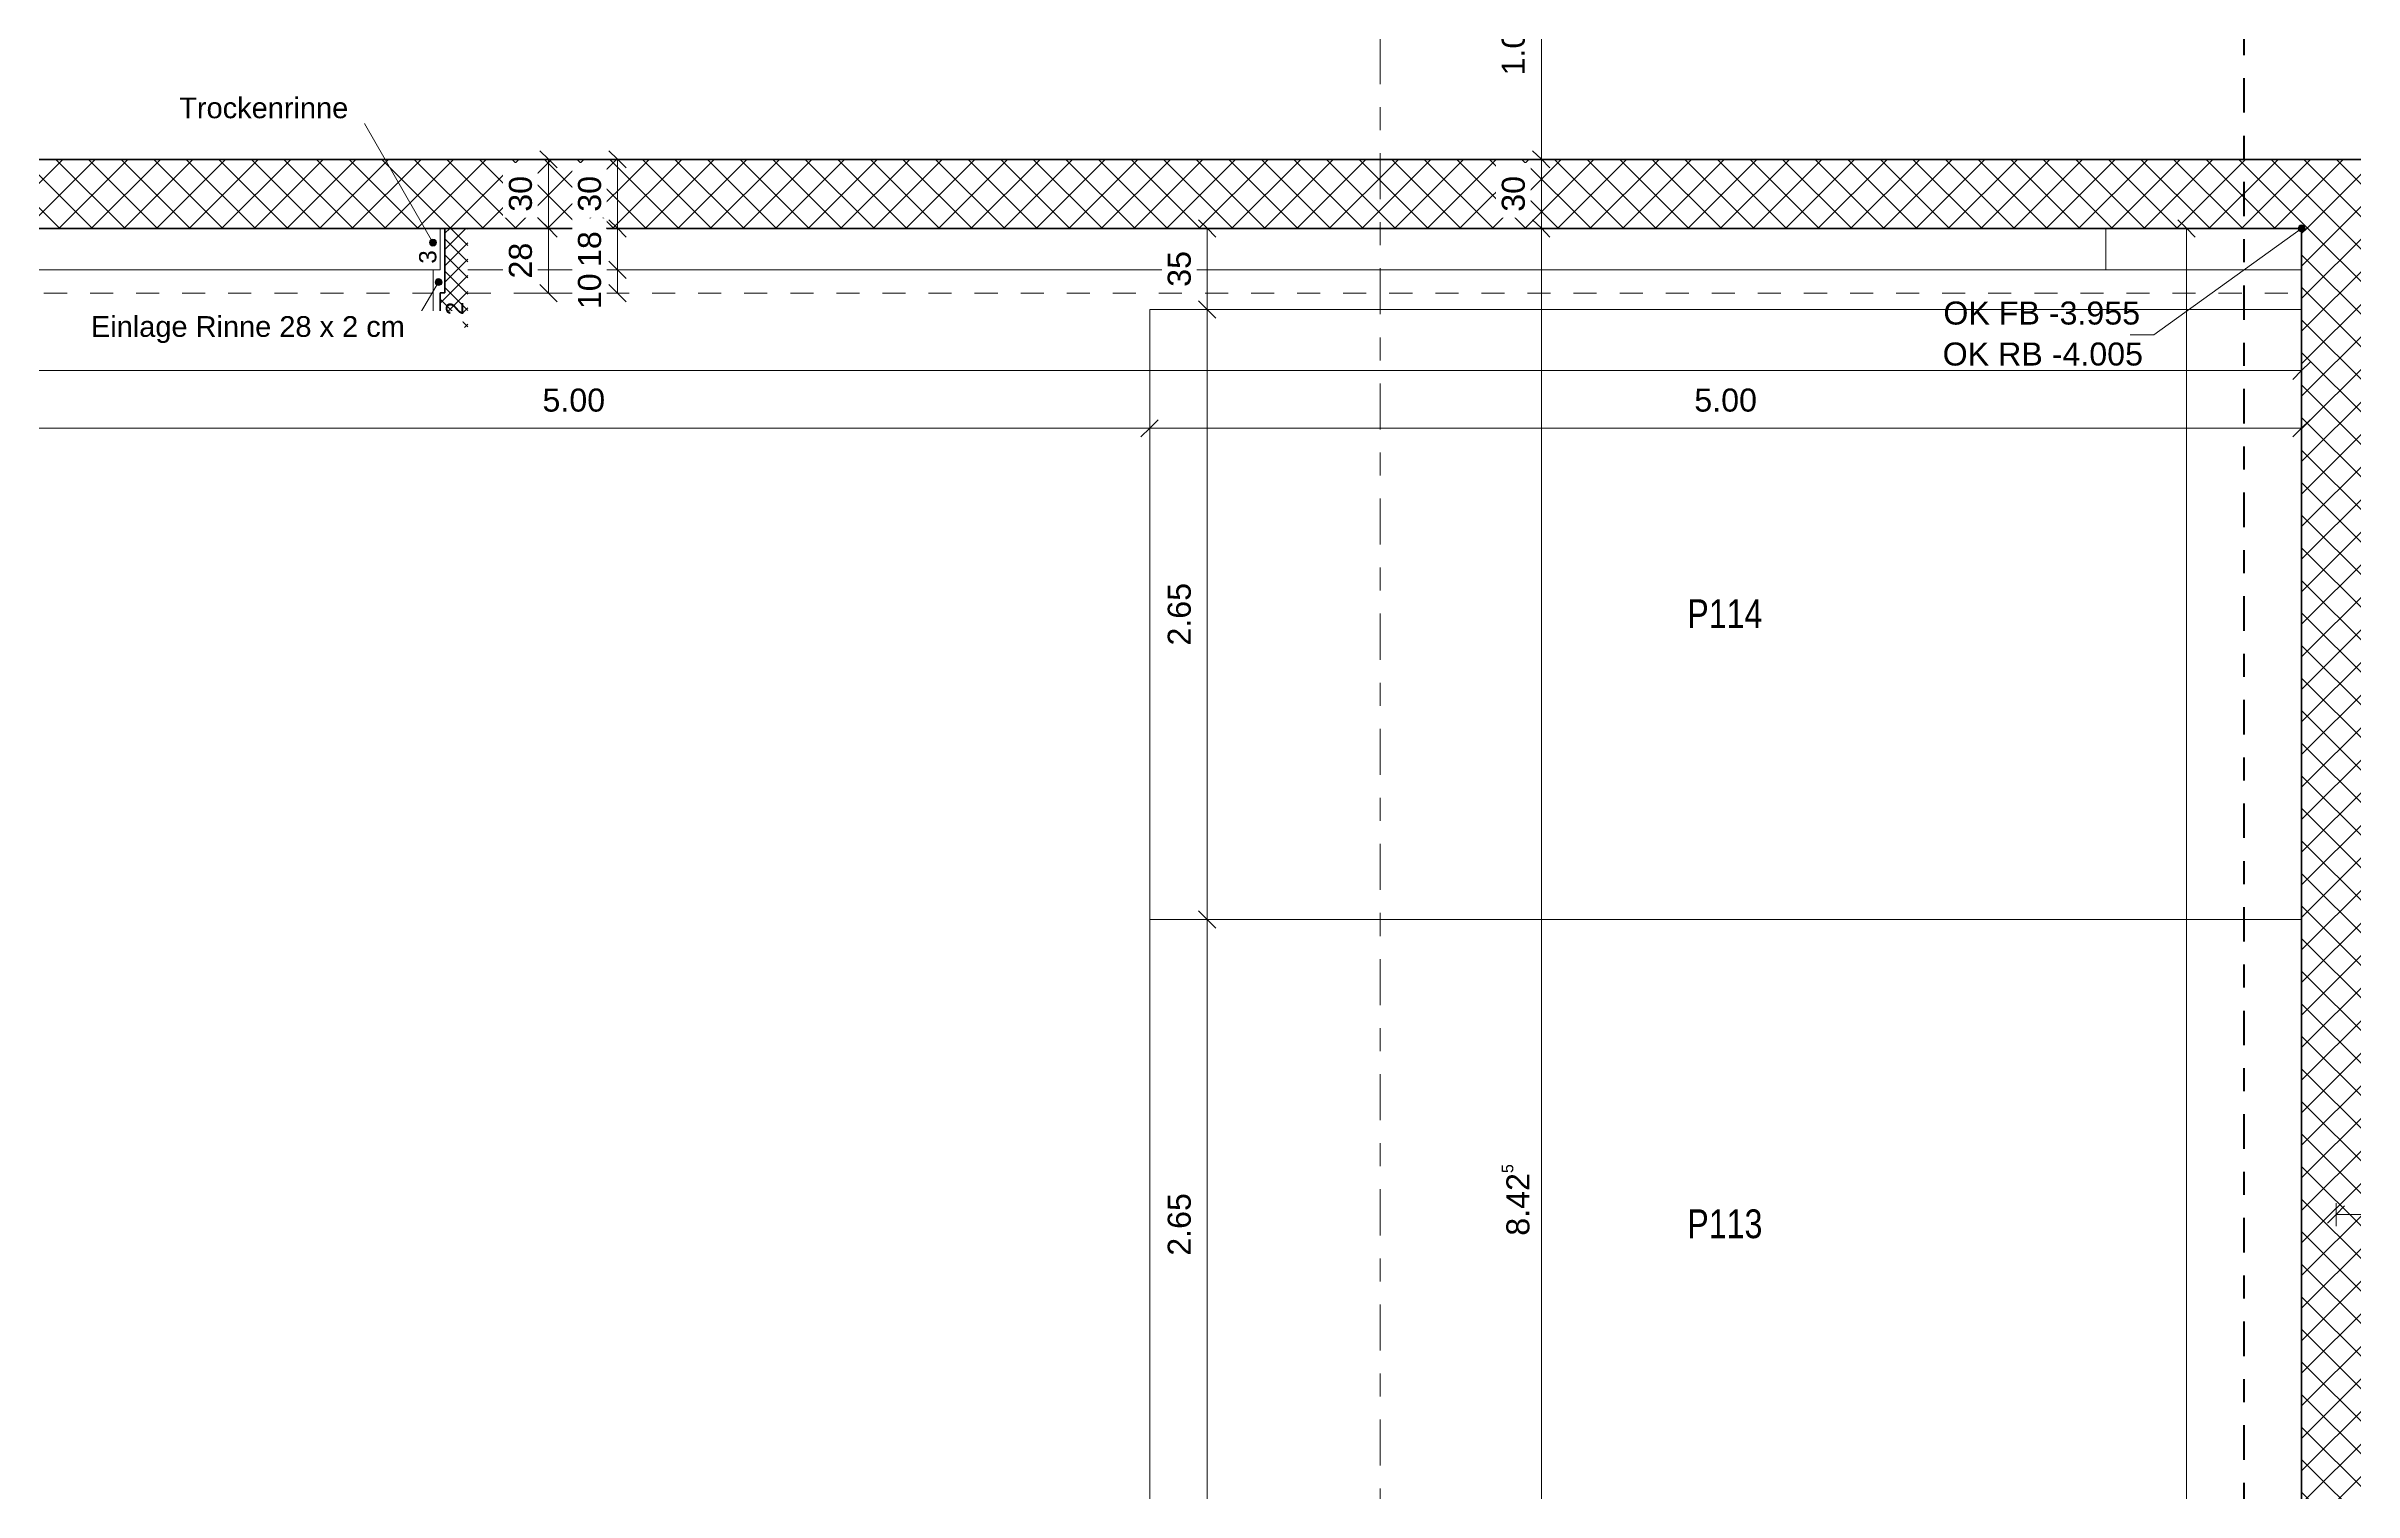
# Model space of a CAD drawing. Header units: metres. Extents: x -85.4 to -16.9, y -4 to 38.1.
# Drawn here: x -42.5 to -32.48, y 24.31 to 30.59 of the extents above; entities that cross this region are included whole.
import ezdxf

# ---------------------------------------------------------------- set-up
doc = ezdxf.new("R2010")
doc.units = ezdxf.units.M
for name, pattern in [('_Rasterlinie_', [0.375, 0.2, -0.05, 0.075, -0.05]), ('Gestrichelt', [0.1, 0.05, -0.05]), ('Strichpunkt - Mittel', [0.35, 0.15, -0.1, 0, -0.1])]:
    doc.linetypes.add(name, pattern=pattern)
for name, color, linetype, lineweight in [('A-____-____-DIMS', 7, 'Continuous', 5), ('A-____-____-DIMS-50', 7, 'Continuous', 5), ('A-DETL-GENF-OTLN', 7, 'Continuous', 9), ('A-FLOR-____-OTLN', 7, 'Continuous', 9), ('A-WALL-____-MCUT', 7, 'Continuous', 35), ('A-WALL-____-PATT', 7, 'Continuous', 35), ('C-PRKG-____-IDEN', 7, 'Continuous', 5), ('C-PRKG-____-OTLN', 7, 'Continuous', 9), ('G-____-____-DIMS', 7, 'Continuous', 5), ('S-GRID-____-OTLN', 7, 'Continuous', 5), ('Text', 7, 'Continuous', 5)]:
    doc.layers.add(name, color=color, linetype=linetype, lineweight=lineweight)
doc.layers.add('A-____-MATC-OTLN', color=7, linetype='Strichpunkt - Mittel', lineweight=40, true_color=0x0080ff)
doc.layers.add('A-DETL-____-OTLN', color=5, linetype='Continuous', lineweight=9, true_color=0x0000ff)
doc.styles.add('Arial', font='arial.ttf', dxfattribs={"height": 0.09})
doc.styles.add('Arial_1', font='arial.ttf', dxfattribs={"height": 0.075})
doc.styles.add('Arial_2', font='arial.ttf', dxfattribs={"height": 0.1})
doc.styles.add('Arial_3', font='arial.ttf', dxfattribs={"width": 0.8, "height": 0.125})
doc.dimstyles.new('SUB_Rohbau_fein', dxfattribs={"dimscale": 0.3048, "dimtxt": 0.102026, "dimasz": 0.246063, "dimexe": 0.164042, "dimexo": 0.0625, "dimgap": 0.123031, "dimtad": 1, "dimrnd": 0.005, "dimzin": 0, "dimdsep": 46, "dimtxsty": 'Arial_2', "dimblk1": 'OBLIQUE', "dimblk2": 'OBLIQUE', "dimsah": 1, "dimcen": 0.09, "dimazin": 0, "dimtfac": 1, "dimtdec": 4, "dimtix": 1, "dimtmove": 0, "dimatfit": 3, "dimfxl": 0.164042, "dimfxlon": 1, "dimtvp": 1, "dimtfill": 1, "dimtolj": 1, "dimtzin": 0, "dimarcsym": 2})
doc.dimstyles.new('SUB_Rohbau_fein_2', dxfattribs={"dimscale": 0.3048, "dimtxt": 0.102026, "dimasz": 0.246063, "dimexe": 0.164042, "dimexo": 0.0625, "dimgap": 0.123031, "dimtad": 1, "dimdec": 1, "dimlfac": 100, "dimrnd": 0.5, "dimdsep": 46, "dimtxsty": 'Arial_2', "dimblk1": 'OBLIQUE', "dimblk2": 'OBLIQUE', "dimsah": 1, "dimcen": 0.09, "dimazin": 0, "dimtfac": 1, "dimtdec": 4, "dimtix": 1, "dimtmove": 0, "dimatfit": 3, "dimfxl": 0.164042, "dimfxlon": 1, "dimtvp": 1, "dimtfill": 1, "dimtolj": 1, "dimtzin": 0, "dimarcsym": 2})
doc.dimstyles.new('SUB_Rohbau_fein_3', dxfattribs={"dimscale": 0.3048, "dimtxt": 0.102026, "dimasz": 0.246063, "dimexe": 0.164042, "dimexo": 0.0625, "dimgap": 0.123031, "dimtad": 1, "dimdec": 1, "dimlfac": 100, "dimrnd": 0.5, "dimdsep": 46, "dimtxsty": 'Arial_2', "dimblk1": 'OBLIQUE', "dimblk2": 'OBLIQUE', "dimsah": 1, "dimcen": 0.09, "dimazin": 0, "dimtfac": 1, "dimtdec": 4, "dimtix": 1, "dimtmove": 2, "dimatfit": 3, "dimfxl": 0.164042, "dimfxlon": 1, "dimtvp": 1, "dimtfill": 1, "dimtolj": 1, "dimtzin": 0, "dimarcsym": 2})
pattern_1 = [(45, (-1.5, -0.67223), (-0.07071068, 0.07071068), []), (135, (-1.5, -0.67223), (-0.07071068, -0.07071068), [])]

# ---------------------------------------------------------------- blocks, each defined once
blk = doc.blocks.new('PP_Parkplatz - 2650 x 5000-V18--01_UG_OK_FFB_AF_lo')
at = {"layer": 'C-PRKG-____-OTLN', "color": 253, "true_color": 0x999999}
for p, q in [((-37.708, 26.8), (-37.708, 24.151)), ((-32.708, 26.8), (-37.708, 26.8)), ((-32.708, 26.8), (-37.708, 26.8)), ((-37.708, 26.8), (-37.708, 24.151)), ((-37.708, 24.151), (-37.708, 26.8)), ((-37.708, 26.8), (-32.708, 26.8)), ((-37.708, 26.8), (-37.708, 26.8)), ((-32.708, 26.8), (-32.708, 24.151)), ((-32.708, 26.8), (-32.708, 24.151)), ((-32.708, 24.151), (-37.708, 24.151)), ((-37.708, 24.151), (-32.708, 24.151)), ((-32.708, 24.151), (-37.708, 24.151)), ((-37.708, 24.151), (-37.708, 24.151))]:
    blk.add_line(p, q, dxfattribs=at)
blk = doc.blocks.new('DIMBLOCK162--01_UG_OK_FFB_AF_lo')
at = {"layer": 'A-____-____-DIMS-50'}
for p, q in [((-33.207, 29.802), (-33.257, 29.802)), ((-33.207, 29.802), (-33.245, 29.839)), ((-33.207, -2.353), (-33.207, 29.802)), ((-33.207, 29.802), (-33.17, 29.764)), ((-33.207, 29.802), (-33.157, 29.802)), ((-33.207, -2.353), (-33.257, -2.353)), ((-33.207, -2.353), (-33.245, -2.316)), ((-33.207, -2.353), (-33.17, -2.391)), ((-33.207, -2.353), (-33.157, -2.353))]:
    blk.add_line(p, q, dxfattribs=at)
at = {"layer": 'A-____-____-DIMS-50', "color": 0, "insert": (-33.379, 13.524), "char_height": 0.1, "width": 0.48113, "attachment_point": 1, "rotation": 90, "line_spacing_factor": 0.941778, "style": 'Arial_2', "bg_fill": 3, "box_fill_scale": 1.25, "bg_fill_color": 256, "bg_fill_true_color": 13158600, "bg_fill_transparency": 0}
blk.add_mtext('32.15\\A2\\H0.5x;\\S5^  ;\\H2x;', dxfattribs=at)
blk = doc.blocks.new('_Oblique')
at = {"color": 0, "linetype": 'ByBlock', "lineweight": -2}
blk.add_line((-0.5, -0.5), (0.5, 0.5), dxfattribs=at)
blk = doc.blocks.new('DIMBLOCK263--01_UG_OK_FFB_AF_lo')
at = {"layer": 'A-____-____-DIMS-50'}
for p, q in [((-36.008, 29.802), (-36.058, 29.802)), ((-36.008, 29.802), (-36.046, 29.839)), ((-36.008, 21.377), (-36.008, 29.802)), ((-36.008, 29.802), (-35.971, 29.764)), ((-36.008, 29.802), (-35.958, 29.802)), ((-36.008, 21.377), (-36.058, 21.377)), ((-36.008, 21.377), (-36.046, 21.414)), ((-36.008, 21.377), (-35.971, 21.339)), ((-36.008, 21.377), (-35.958, 21.377))]:
    blk.add_line(p, q, dxfattribs=at)
at = {"layer": 'A-____-____-DIMS-50', "color": 0, "insert": (-36.18, 25.427), "char_height": 0.1, "width": 0.38809, "attachment_point": 1, "rotation": 90, "line_spacing_factor": 0.941778, "style": 'Arial_2', "bg_fill": 3, "box_fill_scale": 1.25, "bg_fill_color": 256, "bg_fill_true_color": 13158600, "bg_fill_transparency": 0}
blk.add_mtext('8.42\\A2\\H0.5x;\\S5^  ;\\H2x;', dxfattribs=at)
blk = doc.blocks.new('DIMBLOCK264--01_UG_OK_FFB_AF_lo')
at = {"layer": 'A-____-____-DIMS-50'}
for p, q in [((-36.008, 30.102), (-36.058, 30.102)), ((-36.008, 30.102), (-36.046, 30.139)), ((-36.008, 29.802), (-36.008, 30.102)), ((-36.008, 30.102), (-35.971, 30.064)), ((-36.008, 30.102), (-35.958, 30.102)), ((-36.008, 29.802), (-36.058, 29.802)), ((-36.008, 29.802), (-36.046, 29.839)), ((-36.008, 29.802), (-35.971, 29.764)), ((-36.008, 29.802), (-35.958, 29.802))]:
    blk.add_line(p, q, dxfattribs=at)
at = {"layer": 'A-____-____-DIMS-50', "color": 0, "insert": (-36.18, 29.874), "char_height": 0.1, "width": 0.18609, "attachment_point": 1, "rotation": 90, "line_spacing_factor": 0.941778, "style": 'Arial_2', "bg_fill": 3, "box_fill_scale": 1.25, "bg_fill_color": 256, "bg_fill_true_color": 13158600, "bg_fill_transparency": 0}
blk.add_mtext('30', dxfattribs=at)
blk = doc.blocks.new('DIMBLOCK265--01_UG_OK_FFB_AF_lo')
at = {"layer": 'A-____-____-DIMS-50'}
for p, q in [((-36.008, 31.102), (-36.058, 31.102)), ((-36.008, 31.102), (-36.046, 31.139)), ((-36.008, 30.102), (-36.008, 31.102)), ((-36.008, 31.102), (-35.971, 31.064)), ((-36.008, 31.102), (-35.958, 31.102)), ((-36.008, 30.102), (-36.058, 30.102)), ((-36.008, 30.102), (-36.046, 30.139)), ((-36.008, 30.102), (-35.971, 30.064)), ((-36.008, 30.102), (-35.958, 30.102))]:
    blk.add_line(p, q, dxfattribs=at)
at = {"layer": 'A-____-____-DIMS-50', "color": 0, "insert": (-36.18, 30.466), "char_height": 0.1, "width": 0.32565, "attachment_point": 1, "rotation": 90, "line_spacing_factor": 0.941778, "style": 'Arial_2', "bg_fill": 3, "box_fill_scale": 1.25, "bg_fill_color": 256, "bg_fill_true_color": 13158600, "bg_fill_transparency": 0}
blk.add_mtext('1.00', dxfattribs=at)
blk = doc.blocks.new('DIMBLOCK282--01_UG_OK_FFB_AF_lo')
at = {"layer": 'A-____-____-DIMS-50'}
for p, q in [((-57.708, 29.184), (-57.746, 29.146)), ((-57.708, 29.184), (-57.708, 29.234)), ((-57.708, 29.184), (-57.671, 29.221)), ((-57.708, 29.184), (-32.708, 29.184)), ((-57.708, 29.184), (-57.708, 29.134)), ((-32.708, 29.184), (-32.746, 29.146)), ((-32.708, 29.184), (-32.708, 29.234)), ((-32.708, 29.184), (-32.671, 29.221)), ((-32.708, 29.184), (-32.708, 29.134))]:
    blk.add_line(p, q, dxfattribs=at)
at = {"layer": 'A-____-____-DIMS-50', "color": 0, "insert": (-45.382, 29.356), "char_height": 0.1, "width": 0.4187, "attachment_point": 1, "line_spacing_factor": 0.941778, "style": 'Arial_2', "bg_fill": 3, "box_fill_scale": 1.25, "bg_fill_color": 256, "bg_fill_true_color": 13158600, "bg_fill_transparency": 0}
blk.add_mtext('25.00', dxfattribs=at)
blk = doc.blocks.new('DIMBLOCK286--01_UG_OK_FFB_AF_lo')
at = {"layer": 'A-____-____-DIMS-50'}
for p, q in [((-42.708, 28.934), (-42.708, 28.984)), ((-42.708, 28.934), (-42.671, 28.971)), ((-37.708, 28.934), (-37.708, 28.984)), ((-37.708, 28.934), (-37.671, 28.971)), ((-42.708, 28.934), (-42.746, 28.896)), ((-42.708, 28.934), (-37.708, 28.934)), ((-42.708, 28.934), (-42.708, 28.884)), ((-37.708, 28.934), (-37.746, 28.896)), ((-37.708, 28.934), (-37.708, 28.884))]:
    blk.add_line(p, q, dxfattribs=at)
at = {"layer": 'A-____-____-DIMS-50', "color": 0, "insert": (-40.344, 29.106), "char_height": 0.1, "width": 0.32565, "attachment_point": 1, "line_spacing_factor": 0.941778, "style": 'Arial_2', "bg_fill": 3, "box_fill_scale": 1.25, "bg_fill_color": 256, "bg_fill_true_color": 13158600, "bg_fill_transparency": 0}
blk.add_mtext('5.00', dxfattribs=at)
blk = doc.blocks.new('DIMBLOCK287--01_UG_OK_FFB_AF_lo')
at = {"layer": 'A-____-____-DIMS-50'}
for p, q in [((-37.708, 28.934), (-37.708, 28.984)), ((-37.708, 28.934), (-37.671, 28.971)), ((-32.708, 28.934), (-32.708, 28.984)), ((-32.708, 28.934), (-32.671, 28.971)), ((-37.708, 28.934), (-37.746, 28.896)), ((-37.708, 28.934), (-32.708, 28.934)), ((-37.708, 28.934), (-37.708, 28.884)), ((-32.708, 28.934), (-32.746, 28.896)), ((-32.708, 28.934), (-32.708, 28.884))]:
    blk.add_line(p, q, dxfattribs=at)
at = {"layer": 'A-____-____-DIMS-50', "color": 0, "insert": (-35.344, 29.106), "char_height": 0.1, "width": 0.32565, "attachment_point": 1, "line_spacing_factor": 0.941778, "style": 'Arial_2', "bg_fill": 3, "box_fill_scale": 1.25, "bg_fill_color": 256, "bg_fill_true_color": 13158600, "bg_fill_transparency": 0}
blk.add_mtext('5.00', dxfattribs=at)
blk = doc.blocks.new('DIMBLOCK324--01_UG_OK_FFB_AF_lo')
at = {"layer": 'A-____-____-DIMS-50'}
for p, q in [((-37.458, 29.802), (-37.508, 29.802)), ((-37.458, 29.802), (-37.496, 29.839)), ((-37.458, 29.802), (-37.458, 29.45)), ((-37.458, 29.802), (-37.421, 29.764)), ((-37.458, 29.802), (-37.408, 29.802)), ((-37.458, 29.45), (-37.496, 29.487)), ((-37.458, 29.45), (-37.508, 29.45)), ((-37.458, 29.45), (-37.421, 29.412)), ((-37.458, 29.45), (-37.408, 29.45))]:
    blk.add_line(p, q, dxfattribs=at)
at = {"layer": 'A-____-____-DIMS-50', "color": 0, "insert": (-37.63, 29.548), "char_height": 0.1, "width": 0.18609, "attachment_point": 1, "rotation": 90, "line_spacing_factor": 0.941778, "style": 'Arial_2', "bg_fill": 3, "box_fill_scale": 1.25, "bg_fill_color": 256, "bg_fill_true_color": 13158600, "bg_fill_transparency": 0}
blk.add_mtext('35', dxfattribs=at)
blk = doc.blocks.new('DIMBLOCK325--01_UG_OK_FFB_AF_lo')
at = {"layer": 'A-____-____-DIMS-50'}
for p, q in [((-37.458, 29.45), (-37.496, 29.487)), ((-37.458, 29.45), (-37.508, 29.45)), ((-37.458, 29.45), (-37.458, 26.8)), ((-37.458, 29.45), (-37.421, 29.412)), ((-37.458, 29.45), (-37.408, 29.45)), ((-37.458, 26.8), (-37.508, 26.8)), ((-37.458, 26.8), (-37.496, 26.838)), ((-37.458, 26.8), (-37.421, 26.763)), ((-37.458, 26.8), (-37.408, 26.8))]:
    blk.add_line(p, q, dxfattribs=at)
at = {"layer": 'A-____-____-DIMS-50', "color": 0, "insert": (-37.63, 27.99), "char_height": 0.1, "width": 0.32565, "attachment_point": 1, "rotation": 90, "line_spacing_factor": 0.941778, "style": 'Arial_2', "bg_fill": 3, "box_fill_scale": 1.25, "bg_fill_color": 256, "bg_fill_true_color": 13158600, "bg_fill_transparency": 0}
blk.add_mtext('2.65', dxfattribs=at)
blk = doc.blocks.new('DIMBLOCK326--01_UG_OK_FFB_AF_lo')
at = {"layer": 'A-____-____-DIMS-50'}
for p, q in [((-37.458, 26.8), (-37.508, 26.8)), ((-37.458, 26.8), (-37.496, 26.838)), ((-37.458, 26.8), (-37.458, 24.151)), ((-37.458, 26.8), (-37.421, 26.763)), ((-37.458, 26.8), (-37.408, 26.8)), ((-37.458, 24.151), (-37.508, 24.151)), ((-37.458, 24.151), (-37.496, 24.189)), ((-37.458, 24.151), (-37.421, 24.114)), ((-37.458, 24.151), (-37.408, 24.151))]:
    blk.add_line(p, q, dxfattribs=at)
at = {"layer": 'A-____-____-DIMS-50', "color": 0, "insert": (-37.63, 25.34), "char_height": 0.1, "width": 0.32565, "attachment_point": 1, "rotation": 90, "line_spacing_factor": 0.941778, "style": 'Arial_2', "bg_fill": 3, "box_fill_scale": 1.25, "bg_fill_color": 256, "bg_fill_true_color": 13158600, "bg_fill_transparency": 0}
blk.add_mtext('2.65', dxfattribs=at)
blk = doc.blocks.new('DIMBLOCK470--01_UG_OK_FFB_AF_lo')
at = {"layer": 'A-____-____-DIMS-50'}
for p, q in [((-32.558, 25.519), (-32.558, 25.569)), ((-32.558, 25.519), (-32.521, 25.557)), ((-29.098, 25.519), (-29.098, 25.569)), ((-29.098, 25.519), (-29.061, 25.557)), ((-32.558, 25.519), (-32.596, 25.482)), ((-32.558, 25.519), (-29.098, 25.519)), ((-32.558, 25.519), (-32.558, 25.469)), ((-29.098, 25.519), (-29.136, 25.482)), ((-29.098, 25.519), (-29.098, 25.469))]:
    blk.add_line(p, q, dxfattribs=at)
at = {"layer": 'A-____-____-DIMS-50', "color": 0, "insert": (-30.964, 25.691), "char_height": 0.1, "width": 0.32565, "attachment_point": 1, "line_spacing_factor": 0.941778, "style": 'Arial_2', "bg_fill": 3, "box_fill_scale": 1.25, "bg_fill_color": 256, "bg_fill_true_color": 13158600, "bg_fill_transparency": 0}
blk.add_mtext('3.46', dxfattribs=at)
blk = doc.blocks.new('DIMBLOCK539--01_UG_OK_FFB_AF_lo')
at = {"layer": 'A-____-____-DIMS-50'}
for p, q in [((-40.018, 29.622), (-40.056, 29.659)), ((-40.018, 29.622), (-40.068, 29.622)), ((-40.018, 29.521), (-40.056, 29.558)), ((-40.018, 29.521), (-40.018, 29.622)), ((-40.018, 29.622), (-39.981, 29.584)), ((-40.018, 29.622), (-39.968, 29.622)), ((-40.018, 29.521), (-40.068, 29.521)), ((-40.018, 29.521), (-39.981, 29.483)), ((-40.018, 29.521), (-39.968, 29.521))]:
    blk.add_line(p, q, dxfattribs=at)
at = {"layer": 'A-____-____-DIMS-50', "color": 0, "insert": (-40.19, 29.451), "char_height": 0.1, "width": 0.18609, "attachment_point": 1, "rotation": 90, "line_spacing_factor": 0.941778, "style": 'Arial_2', "bg_fill": 3, "box_fill_scale": 1.25, "bg_fill_color": 256, "bg_fill_true_color": 13158600, "bg_fill_transparency": 0}
blk.add_mtext('10', dxfattribs=at)
blk = doc.blocks.new('DIMBLOCK540--01_UG_OK_FFB_AF_lo')
at = {"layer": 'A-____-____-DIMS-50'}
for p, q in [((-40.018, 29.802), (-40.068, 29.802)), ((-40.018, 29.802), (-40.056, 29.839)), ((-40.018, 29.622), (-40.018, 29.802)), ((-40.018, 29.802), (-39.981, 29.764)), ((-40.018, 29.802), (-39.968, 29.802)), ((-40.018, 29.622), (-40.056, 29.659)), ((-40.018, 29.622), (-40.068, 29.622)), ((-40.018, 29.622), (-39.981, 29.584)), ((-40.018, 29.622), (-39.968, 29.622))]:
    blk.add_line(p, q, dxfattribs=at)
at = {"layer": 'A-____-____-DIMS-50', "color": 0, "insert": (-40.19, 29.634), "char_height": 0.1, "width": 0.18609, "attachment_point": 1, "rotation": 90, "line_spacing_factor": 0.941778, "style": 'Arial_2', "bg_fill": 3, "box_fill_scale": 1.25, "bg_fill_color": 256, "bg_fill_true_color": 13158600, "bg_fill_transparency": 0}
blk.add_mtext('18', dxfattribs=at)
blk = doc.blocks.new('DIMBLOCK541--01_UG_OK_FFB_AF_lo')
at = {"layer": 'A-____-____-DIMS-50'}
for p, q in [((-40.018, 30.102), (-40.068, 30.102)), ((-40.018, 30.102), (-40.056, 30.139)), ((-40.018, 29.802), (-40.018, 30.102)), ((-40.018, 30.102), (-39.981, 30.064)), ((-40.018, 30.102), (-39.968, 30.102)), ((-40.018, 29.802), (-40.068, 29.802)), ((-40.018, 29.802), (-40.056, 29.839)), ((-40.018, 29.802), (-39.981, 29.764)), ((-40.018, 29.802), (-39.968, 29.802))]:
    blk.add_line(p, q, dxfattribs=at)
at = {"layer": 'A-____-____-DIMS-50', "color": 0, "insert": (-40.19, 29.874), "char_height": 0.1, "width": 0.18609, "attachment_point": 1, "rotation": 90, "line_spacing_factor": 0.941778, "style": 'Arial_2', "bg_fill": 3, "box_fill_scale": 1.25, "bg_fill_color": 256, "bg_fill_true_color": 13158600, "bg_fill_transparency": 0}
blk.add_mtext('30', dxfattribs=at)
blk = doc.blocks.new('DIMBLOCK544--01_UG_OK_FFB_AF_lo')
at = {"layer": 'A-____-____-DIMS-50'}
for p, q in [((-40.318, 29.802), (-40.368, 29.802)), ((-40.318, 29.802), (-40.356, 29.839)), ((-40.318, 29.521), (-40.318, 29.802)), ((-40.318, 29.802), (-40.281, 29.764)), ((-40.318, 29.802), (-40.268, 29.802)), ((-40.318, 29.521), (-40.356, 29.558)), ((-40.318, 29.521), (-40.368, 29.521)), ((-40.318, 29.521), (-40.281, 29.483)), ((-40.318, 29.521), (-40.268, 29.521))]:
    blk.add_line(p, q, dxfattribs=at)
at = {"layer": 'A-____-____-DIMS-50', "color": 0, "insert": (-40.49, 29.584), "char_height": 0.1, "width": 0.18609, "attachment_point": 1, "rotation": 90, "line_spacing_factor": 0.941778, "style": 'Arial_2', "bg_fill": 3, "box_fill_scale": 1.25, "bg_fill_color": 256, "bg_fill_true_color": 13158600, "bg_fill_transparency": 0}
blk.add_mtext('28', dxfattribs=at)
blk = doc.blocks.new('DIMBLOCK545--01_UG_OK_FFB_AF_lo')
at = {"layer": 'A-____-____-DIMS-50'}
for p, q in [((-40.318, 30.102), (-40.368, 30.102)), ((-40.318, 30.102), (-40.356, 30.139)), ((-40.318, 29.802), (-40.318, 30.102)), ((-40.318, 30.102), (-40.281, 30.064)), ((-40.318, 30.102), (-40.268, 30.102)), ((-40.318, 29.802), (-40.368, 29.802)), ((-40.318, 29.802), (-40.356, 29.839)), ((-40.318, 29.802), (-40.281, 29.764)), ((-40.318, 29.802), (-40.268, 29.802))]:
    blk.add_line(p, q, dxfattribs=at)
at = {"layer": 'A-____-____-DIMS-50', "color": 0, "insert": (-40.49, 29.874), "char_height": 0.1, "width": 0.18609, "attachment_point": 1, "rotation": 90, "line_spacing_factor": 0.941778, "style": 'Arial_2', "bg_fill": 3, "box_fill_scale": 1.25, "bg_fill_color": 256, "bg_fill_true_color": 13158600, "bg_fill_transparency": 0}
blk.add_mtext('30', dxfattribs=at)

msp = doc.modelspace()

# ---------------------------------------------------------------- hatches: boundary and pattern name
at = {"layer": 'A-DETL-GENF-OTLN', "true_color": 0xc0c0c0}
h = msp.add_hatch(dxfattribs=at)
h.set_pattern_fill('FP_14', color=9, style=0, pattern_type=2)
h.set_pattern_definition([(45, (-1.5, -0.67223), (-0.03535534, 0.03535534), []), (135, (-1.5, -0.67223), (-0.03535534, -0.03535534), [])])
h.paths.add_polyline_path([(-40.7382, 29.3716), (-40.668, 29.3716), (-40.668, 29.8016), (-40.768, 29.8016), (-40.768, 29.5216), (-40.788, 29.5216), (-40.788, 29.3716), (-40.7433, 29.3716)])
at = {"layer": 'A-WALL-____-PATT', "lineweight": 9}
h = msp.add_hatch(dxfattribs=at)
h.set_pattern_fill('FP_1', color=256, style=0, pattern_type=2)
h.set_pattern_definition(pattern_1)
h.paths.add_polyline_path([(-26.843, 29.8016), (-19.538, 29.8016), (-19.538, 30.1016), (-62.1928, 30.1016), (-62.1928, 29.8016), (-26.9972, 29.8016)])
h.paths.add_polyline_path([(-69.1099, 29.8016), (-64.3928, 29.8016), (-64.3928, 30.1016), (-70.0159, 30.1016), (-70.0159, 29.8016), (-69.6298, 29.8016)])
h.paths.add_polyline_path([(-18.6786, 29.8016), (-18.6786, 30.1016), (-19.438, 30.1016), (-19.438, 29.8016)])
h = msp.add_hatch(dxfattribs=at)
h.set_pattern_fill('FP_1', color=256, style=0, pattern_type=2)
h.set_pattern_definition(pattern_1)
h.paths.add_polyline_path([(-32.708, 21.7116), (-32.408, 21.7116), (-32.408, 29.8016), (-32.708, 29.8016), (-32.708, 22.458)])
at = {"layer": 'G-____-____-DIMS', "lineweight": 9}
h = msp.add_hatch(color=256, dxfattribs=at)
edge = h.paths.add_edge_path()
edge.add_arc((-32.708, 29.8016), 0.015, 0, 360)
at = {"layer": 'Text'}
h = msp.add_hatch(color=256, dxfattribs=at)
edge = h.paths.add_edge_path()
edge.add_arc((-40.8193, 29.7402), 0.015, 0, 360)
h = msp.add_hatch(color=256, dxfattribs=at)
edge = h.paths.add_edge_path()
edge.add_arc((-40.795, 29.5685), 0.015, 0, 360)

# ---------------------------------------------------------------- linework, layer by layer
at = {"layer": 'A-DETL-____-OTLN', "color": 7}
for p, q in [((-40.788, 29.6222), (-40.788, 29.8016)), ((-40.818, 29.3716), (-40.818, 29.6222)), ((-40.818, 29.6222), (-40.788, 29.6222))]:
    msp.add_line(p, q, dxfattribs=at)
at = {"layer": 'A-DETL-____-OTLN', "color": 7, "lineweight": 35}
for p, q in [((-40.788, 29.8016), (-40.668, 29.8016)), ((-40.768, 29.5216), (-40.768, 29.8016)), ((-40.788, 29.3716), (-40.788, 29.5216)), ((-40.788, 29.5216), (-40.768, 29.5216))]:
    msp.add_line(p, q, dxfattribs=at)
at = {"layer": 'A-DETL-____-OTLN', "color": 7, "linetype": 'Gestrichelt'}
for p, q in [((-57.708, 29.5209), (-40.818, 29.5209)), ((-40.668, 29.5209), (-32.708, 29.5209))]:
    msp.add_line(p, q, dxfattribs=at)
at = {"layer": 'A-FLOR-____-OTLN'}
for p, q in [((-40.788, 29.8009), (-57.708, 29.8009)), ((-32.708, 29.8009), (-40.668, 29.8009)), ((-33.558, 29.6216), (-33.558, 29.8009)), ((-40.818, 29.6216), (-57.708, 29.6216)), ((-32.708, 29.6216), (-40.668, 29.6216))]:
    msp.add_line(p, q, dxfattribs=at)
at = {"layer": 'A-WALL-____-MCUT'}
for p, q in [((-69.4159, 30.1016), (-19.538, 30.1016)), ((-40.788, 29.8016), (-57.708, 29.8016)), ((-32.708, 29.8016), (-40.668, 29.8016)), ((-32.708, 29.8016), (-32.708, 17.8716))]:
    msp.add_line(p, q, dxfattribs=at)
at = {"layer": 'G-____-____-DIMS', "lineweight": 9}
msp.add_circle((-32.708, 29.8016), 0.015, dxfattribs=at)
at = {"layer": 'S-GRID-____-OTLN', "color": 8, "linetype": '_Rasterlinie_', "true_color": 0x808080}
msp.add_line((-36.708, -3.5715), (-36.708, 33.6425), dxfattribs=at)
at = {"layer": 'Text'}
msp.add_line((-40.8193, 29.7402), (-41.1554, 30.3251), dxfattribs=at)
for centre in [(-40.8193, 29.7402), (-40.795, 29.5685)]:
    msp.add_circle(centre, 0.015, dxfattribs=at)

# ---------------------------------------------------------------- block references
at = {"layer": 'C-PRKG-____-OTLN', "color": 253, "true_color": 0x999999}
for p in [(0, 2.6495), (0, 0)]:
    msp.add_blockref('PP_Parkplatz - 2650 x 5000-V18--01_UG_OK_FFB_AF_lo', p, dxfattribs=at)

# ---------------------------------------------------------------- texts
at = {"layer": 'Text', "insert": (-40.8797, 29.6484), "char_height": 0.075, "width": 0.020042, "attachment_point": 1, "rotation": 90, "style": 'Arial_1'}
msp.add_mtext('3', dxfattribs=at)

# ---------------------------------------------------------------- next in the draw order: texts
at = {"layer": 'C-PRKG-____-IDEN', "char_height": 0.125, "width": 0.391223, "attachment_point": 1, "style": 'Arial_3', "bg_fill": 3, "box_fill_scale": 1.25, "bg_fill_color": 256, "bg_fill_true_color": 13158600, "bg_fill_transparency": 0}
for s, insert in [('P114', (-35.3746, 28.1907)), ('P113', (-35.3746, 25.5413))]:
    msp.add_mtext(s, dxfattribs=dict(at, insert=insert))
at = {"layer": 'Text', "insert": (-41.9208, 30.3701), "char_height": 0.09, "width": 0.865822, "attachment_point": 1, "style": 'Arial', "bg_fill": 3, "box_fill_scale": 1.25, "bg_fill_color": 256, "bg_fill_true_color": 13158600, "bg_fill_transparency": 0}
msp.add_mtext('Trockenrinne', dxfattribs=at)

# ---------------------------------------------------------------- next in the draw order: dimensions: what is measured, and where the dimension line sits
at = {"layer": 'A-____-____-DIMS'}
dim = msp.add_linear_dim(base=(-40.318, 29.8016), p1=(-40.368, 29.5209), p2=(-40.368, 29.8016), angle=90, dimstyle='SUB_Rohbau_fein_2', override={"dimpost": '<>', "dimfxl": 0.280608}, dxfattribs=at)
dim.commit()
dim.dimension.update_dxf_attribs({"geometry": 'DIMBLOCK544--01_UG_OK_FFB_AF_lo', "text_midpoint": (-40.4066, 29.6613)})
for base, p1, p2, text, override, picture, middle in [((-36.008, 29.8016), (-36.058, 21.3766), (-36.058, 29.8016), '\\A1;8.42\\Q;{\\A1;{\\H0.5x;\\S5^ ;}}', {"dimpost": '<>', "dimfxl": 8.425}, 'DIMBLOCK263--01_UG_OK_FFB_AF_lo', (-36.0966, 25.5891)), ((-33.2073, 29.8016), (-33.1573, -2.3534), (-33.2573, 29.8016), '\\A1;32.15\\Q;{\\A1;{\\H0.5x;\\S5^ ;}}', {"dimpost": '<>', "dimfxl": 32.155155}, 'DIMBLOCK162--01_UG_OK_FFB_AF_lo', (-33.2959, 13.7241))]:
    dim = msp.add_linear_dim(base=base, p1=p1, p2=p2, angle=90, text=text, dimstyle='SUB_Rohbau_fein', override=override, dxfattribs=at)
    dim.commit()
    dim.dimension.update_dxf_attribs({"geometry": picture, "text_midpoint": middle})
dim = msp.add_linear_dim(base=(-29.098, 25.5192), p1=(-32.558, 25.5692), p2=(-29.098, 25.5692), dimstyle='SUB_Rohbau_fein', override={"dimpost": '<>', "dimfxl": 3.46}, dxfattribs=at)
dim.commit()
dim.dimension.update_dxf_attribs({"geometry": 'DIMBLOCK470--01_UG_OK_FFB_AF_lo', "text_midpoint": (-30.828, 25.6078)})

# ---------------------------------------------------------------- next in the draw order: dimensions: what is measured, and where the dimension line sits
for base, p1, p2, picture, middle in [((-40.318, 30.1016), (-40.368, 29.8016), (-40.368, 30.1016), 'DIMBLOCK545--01_UG_OK_FFB_AF_lo', (-40.4066, 29.9516)), ((-36.008, 30.1016), (-36.058, 29.8016), (-36.058, 30.1016), 'DIMBLOCK264--01_UG_OK_FFB_AF_lo', (-36.0966, 29.9516))]:
    dim = msp.add_linear_dim(base=base, p1=p1, p2=p2, angle=90, dimstyle='SUB_Rohbau_fein_2', override={"dimpost": '<>', "dimfxl": 0.3}, dxfattribs=at)
    dim.commit()
    dim.dimension.update_dxf_attribs({"geometry": picture, "text_midpoint": middle})
dim = msp.add_linear_dim(base=(-32.708, 29.184), p1=(-57.708, 29.234), p2=(-32.708, 29.234), dimstyle='SUB_Rohbau_fein', override={"dimpost": '<>', "dimfxl": 25}, dxfattribs=at)
dim.commit()
dim.dimension.update_dxf_attribs({"geometry": 'DIMBLOCK282--01_UG_OK_FFB_AF_lo', "text_midpoint": (-45.208, 29.2725)})

# ---------------------------------------------------------------- next in the draw order: linework, layer by layer
at = {"layer": 'G-____-____-DIMS'}
for p, q in [((-32.708, 29.8016), (-33.3495, 29.3388)), ((-33.3495, 29.3388), (-33.4525, 29.3388))]:
    msp.add_line(p, q, dxfattribs=at)
at = {"layer": 'Text'}
for p, q in [((-40.795, 29.5685), (-40.9089, 29.3756)), ((-40.9089, 29.3756), (-40.9397, 29.3756))]:
    msp.add_line(p, q, dxfattribs=at)

# ---------------------------------------------------------------- next in the draw order: texts
at = {"layer": 'G-____-____-DIMS', "char_height": 0.1, "attachment_point": 1, "line_spacing_factor": 0.941778, "style": 'Arial_2'}
for s, insert, width in [('OK FB -3.955', (-34.2629, 29.4841), 1.021033), ('OK RB -4.005', (-34.266, 29.3061), 1.039397)]:
    msp.add_mtext(s, dxfattribs=dict(at, insert=insert, width=width))
at = {"layer": 'Text', "insert": (-40.7633, 29.4246), "char_height": 0.075, "width": 0.020042, "attachment_point": 1, "rotation": 90, "style": 'Arial_1'}
msp.add_mtext('2', dxfattribs=at)

# ---------------------------------------------------------------- next in the draw order: dimensions: what is measured, and where the dimension line sits
at = {"layer": 'A-____-____-DIMS'}
for base, p1, p2, dimstyle, override, picture, middle in [((-36.008, 31.1016), (-36.058, 30.1016), (-36.058, 31.1016), 'SUB_Rohbau_fein', {"dimpost": '<>', "dimfxl": 1.000001}, 'DIMBLOCK265--01_UG_OK_FFB_AF_lo', (-36.0966, 30.6016)), ((-37.458, 29.4499), (-37.408, 29.8016), (-37.408, 29.4499), 'SUB_Rohbau_fein_2', {"dimpost": '<>', "dimfxl": 0.351628}, 'DIMBLOCK324--01_UG_OK_FFB_AF_lo', (-37.5466, 29.6257))]:
    dim = msp.add_linear_dim(base=base, p1=p1, p2=p2, angle=90, dimstyle=dimstyle, override=override, dxfattribs=at)
    dim.commit()
    dim.dimension.update_dxf_attribs({"geometry": picture, "text_midpoint": middle})
dim = msp.add_linear_dim(base=(-40.018, 29.6216), p1=(-40.068, 29.5209), p2=(-40.068, 29.6216), angle=90, dimstyle='SUB_Rohbau_fein_3', override={"dimpost": '<>', "dimfxl": 0.100645}, dxfattribs=at)
dim.commit()
dim.dimension.update_dxf_attribs({"geometry": 'DIMBLOCK539--01_UG_OK_FFB_AF_lo', "text_midpoint": (-40.1234, 29.5443), "dimtype": 160, "text_rotation": 90})
dim = msp.add_linear_dim(base=(-37.708, 28.934), p1=(-42.708, 28.984), p2=(-37.708, 28.984), dimstyle='SUB_Rohbau_fein', override={"dimpost": '<>', "dimfxl": 5}, dxfattribs=at)
dim.commit()
dim.dimension.update_dxf_attribs({"geometry": 'DIMBLOCK286--01_UG_OK_FFB_AF_lo', "text_midpoint": (-40.208, 29.0225)})

# ---------------------------------------------------------------- next in the draw order: texts
at = {"layer": 'Text', "insert": (-42.3041, 29.4206), "char_height": 0.09, "width": 1.59135, "attachment_point": 1, "style": 'Arial', "bg_fill": 3, "box_fill_scale": 1.25, "bg_fill_color": 256, "bg_fill_true_color": 13158600, "bg_fill_transparency": 0}
msp.add_mtext('Einlage Rinne 28 x 2 cm', dxfattribs=at)

# ---------------------------------------------------------------- next in the draw order: dimensions: what is measured, and where the dimension line sits
at = {"layer": 'A-____-____-DIMS'}
dim = msp.add_linear_dim(base=(-40.018, 29.8016), p1=(-40.068, 29.6216), p2=(-40.068, 29.8016), angle=90, dimstyle='SUB_Rohbau_fein_2', override={"dimpost": '<>', "dimfxl": 0.179963}, dxfattribs=at)
dim.commit()
dim.dimension.update_dxf_attribs({"geometry": 'DIMBLOCK540--01_UG_OK_FFB_AF_lo', "text_midpoint": (-40.1066, 29.7116)})
dim = msp.add_linear_dim(base=(-32.708, 28.934), p1=(-37.708, 28.984), p2=(-32.708, 28.984), dimstyle='SUB_Rohbau_fein', override={"dimpost": '<>', "dimfxl": 5}, dxfattribs=at)
dim.commit()
dim.dimension.update_dxf_attribs({"geometry": 'DIMBLOCK287--01_UG_OK_FFB_AF_lo', "text_midpoint": (-35.208, 29.0225)})

# ---------------------------------------------------------------- next in the draw order: linework, layer by layer
at = {"layer": 'A-____-MATC-OTLN'}
msp.add_line((-32.958, 38.1043), (-32.958, -3.5132), dxfattribs=at)

# ---------------------------------------------------------------- next in the draw order: dimensions: what is measured, and where the dimension line sits
at = {"layer": 'A-____-____-DIMS'}
for base, p1, p2, dimstyle, override, picture, middle in [((-40.018, 30.1016), (-40.068, 29.8016), (-40.068, 30.1016), 'SUB_Rohbau_fein_2', {"dimpost": '<>', "dimfxl": 0.3}, 'DIMBLOCK541--01_UG_OK_FFB_AF_lo', (-40.1066, 29.9516)), ((-37.458, 26.8005), (-37.408, 29.4499), (-37.408, 26.8005), 'SUB_Rohbau_fein', {"dimpost": '<>', "dimfxl": 2.649455}, 'DIMBLOCK325--01_UG_OK_FFB_AF_lo', (-37.5466, 28.1252))]:
    dim = msp.add_linear_dim(base=base, p1=p1, p2=p2, angle=90, dimstyle=dimstyle, override=override, dxfattribs=at)
    dim.commit()
    dim.dimension.update_dxf_attribs({"geometry": picture, "text_midpoint": middle})

# ---------------------------------------------------------------- next in the draw order: dimensions: what is measured, and where the dimension line sits
dim = msp.add_linear_dim(base=(-37.458, 24.151), p1=(-37.408, 26.8005), p2=(-37.408, 24.151), angle=90, dimstyle='SUB_Rohbau_fein', override={"dimpost": '<>', "dimfxl": 2.649455}, dxfattribs=at)
dim.commit()
dim.dimension.update_dxf_attribs({"geometry": 'DIMBLOCK326--01_UG_OK_FFB_AF_lo', "text_midpoint": (-37.5466, 25.4757)})

doc.saveas('drawing.dxf')
